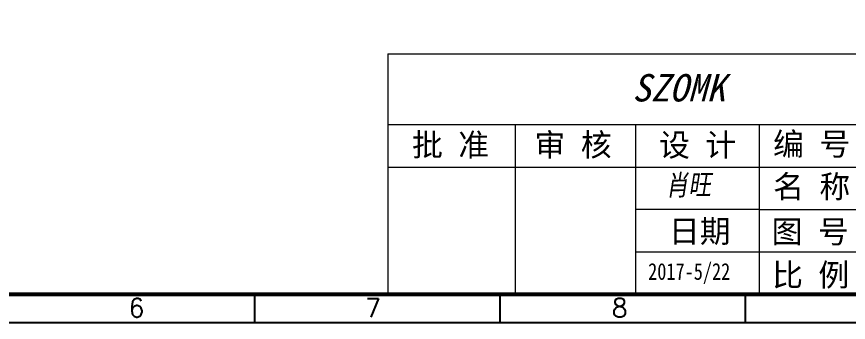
# Model space of a CAD drawing. Header units: millimetres. Extents: x 3683 to 5830, y 1279 to 1555.
# Drawn here: x 3865.4 to 3985.4, y 1278.6 to 1322.6 of the extents above; entities that cross this region are included whole.
import ezdxf

# ---------------------------------------------------------------- set-up
doc = ezdxf.new("R2010")
doc.units = ezdxf.units.MM
doc.header["$LTSCALE"] = 0.5
doc.layers.add('A1_KUANG', color=7, linetype='Continuous')
doc.layers.add('A4_KUANG', color=7, linetype='Continuous')
doc.layers.add('BORDER', color=4, linetype='Continuous', lineweight=20)
doc.styles.get("Standard").update_dxf_attribs({"font": 'txt', "bigfont": 'gbcbig.shx'})
doc.styles.add('仿宋', font='NSimSun.ttf')
doc.styles.add('黑体', font='SIMHEI.TTF', dxfattribs={"height": 2.5})

# ---------------------------------------------------------------- blocks, each defined once
blk = doc.blocks.new('A$C3291225B')
at = {"layer": 'A4_KUANG'}
for p, q in [((2.865, 2.865), (258, 2.865)), ((154.221, 0), (154.221, 2.865)), ((179.447, 0), (179.447, 2.865)), ((204.674, 0), (204.674, 2.865))]:
    blk.add_line(p, q, dxfattribs=at)
at = {"layer": 'A4_KUANG', "color": 8}
blk.add_lwpolyline([(258, 0), (258, 197.012), (0, 197.012), (0, 0)], close=True, dxfattribs=at)
at = {"layer": 'A4_KUANG', "const_width": 0.4}
blk.add_lwpolyline([(2.865, 2.865), (2.865, 194.147), (255.126, 194.147), (255.135, 2.865), (2.865, 2.865)], dxfattribs=at)
at = {"layer": 'A4_KUANG'}
for s, p in [('6', (141.256, 0.544)), ('7', (165.569, 0.544)), ('8', (190.914, 0.544))]:
    blk.add_text(s, height=1.91, dxfattribs=at).set_placement(p)

msp = doc.modelspace()

# ---------------------------------------------------------------- linework, layer by layer
at = {"lineweight": 0, "ltscale": 0.5}
for p, q in [((3918.971, 1317.266), (3918.971, 1282.593)), ((3937.327, 1307.068), (3937.327, 1282.593)), ((3954.664, 1307.068), (3954.664, 1282.593)), ((3972.51, 1307.068), (3972.51, 1282.593))]:
    msp.add_line(p, q, dxfattribs=at)
at = {"lineweight": 0}
for p, q in [((3918.971, 1317.266), (4041.351, 1317.266)), ((3918.971, 1307.068), (4041.351, 1307.068)), ((3918.971, 1300.949), (4041.351, 1300.949)), ((3972.51, 1294.831), (3954.664, 1294.831)), ((3972.51, 1294.831), (4041.351, 1294.831)), ((3954.664, 1288.712), (4041.351, 1288.712)), ((4041.351, 1282.593), (3918.971, 1282.593))]:
    msp.add_line(p, q, dxfattribs=at)

# ---------------------------------------------------------------- block references
at = {"layer": 'A1_KUANG', "color": 1, "lineweight": 0, "xscale": 1.403050184557287, "yscale": 1.403050184557515, "zscale": 1.403050184556499}
msp.add_blockref('A$C3291225B', (3683.383, 1278.573), dxfattribs=at)

# ---------------------------------------------------------------- texts
at = {"lineweight": 0, "style": '仿宋'}
for s, p in [('批 准', (3922.446, 1302.521)), ('审 核', (3940.106, 1302.521)), ('设 计', (3958.064, 1302.488)), ('编 号', (3974.512, 1302.637)), ('名 称', (3974.512, 1296.492)), ('日期', (3959.477, 1290.071)), ('图 号', (3974.307, 1290.003)), ('比 例', (3974.372, 1283.771))]:
    msp.add_text(s, height=3.2633, dxfattribs=at).set_placement(p)
at = {"color": 4, "lineweight": 0, "style": '仿宋', "oblique": 10, "width": 0.8}
msp.add_text('肖旺', height=2.9832, rotation=1, dxfattribs=at).set_placement((3959.052, 1296.838))
at = {"color": 3, "lineweight": 0, "style": '仿宋', "width": 0.8}
msp.add_text('2017-5/22', height=2.4164, dxfattribs=at).set_placement((3956.496, 1284.696))
at = {"layer": 'BORDER', "color": 1, "lineweight": 0, "style": '黑体', "oblique": 15}
msp.add_text('SZOMK', height=3.9434, dxfattribs=at).set_placement((3954.179, 1310.39))

doc.saveas('drawing.dxf')
